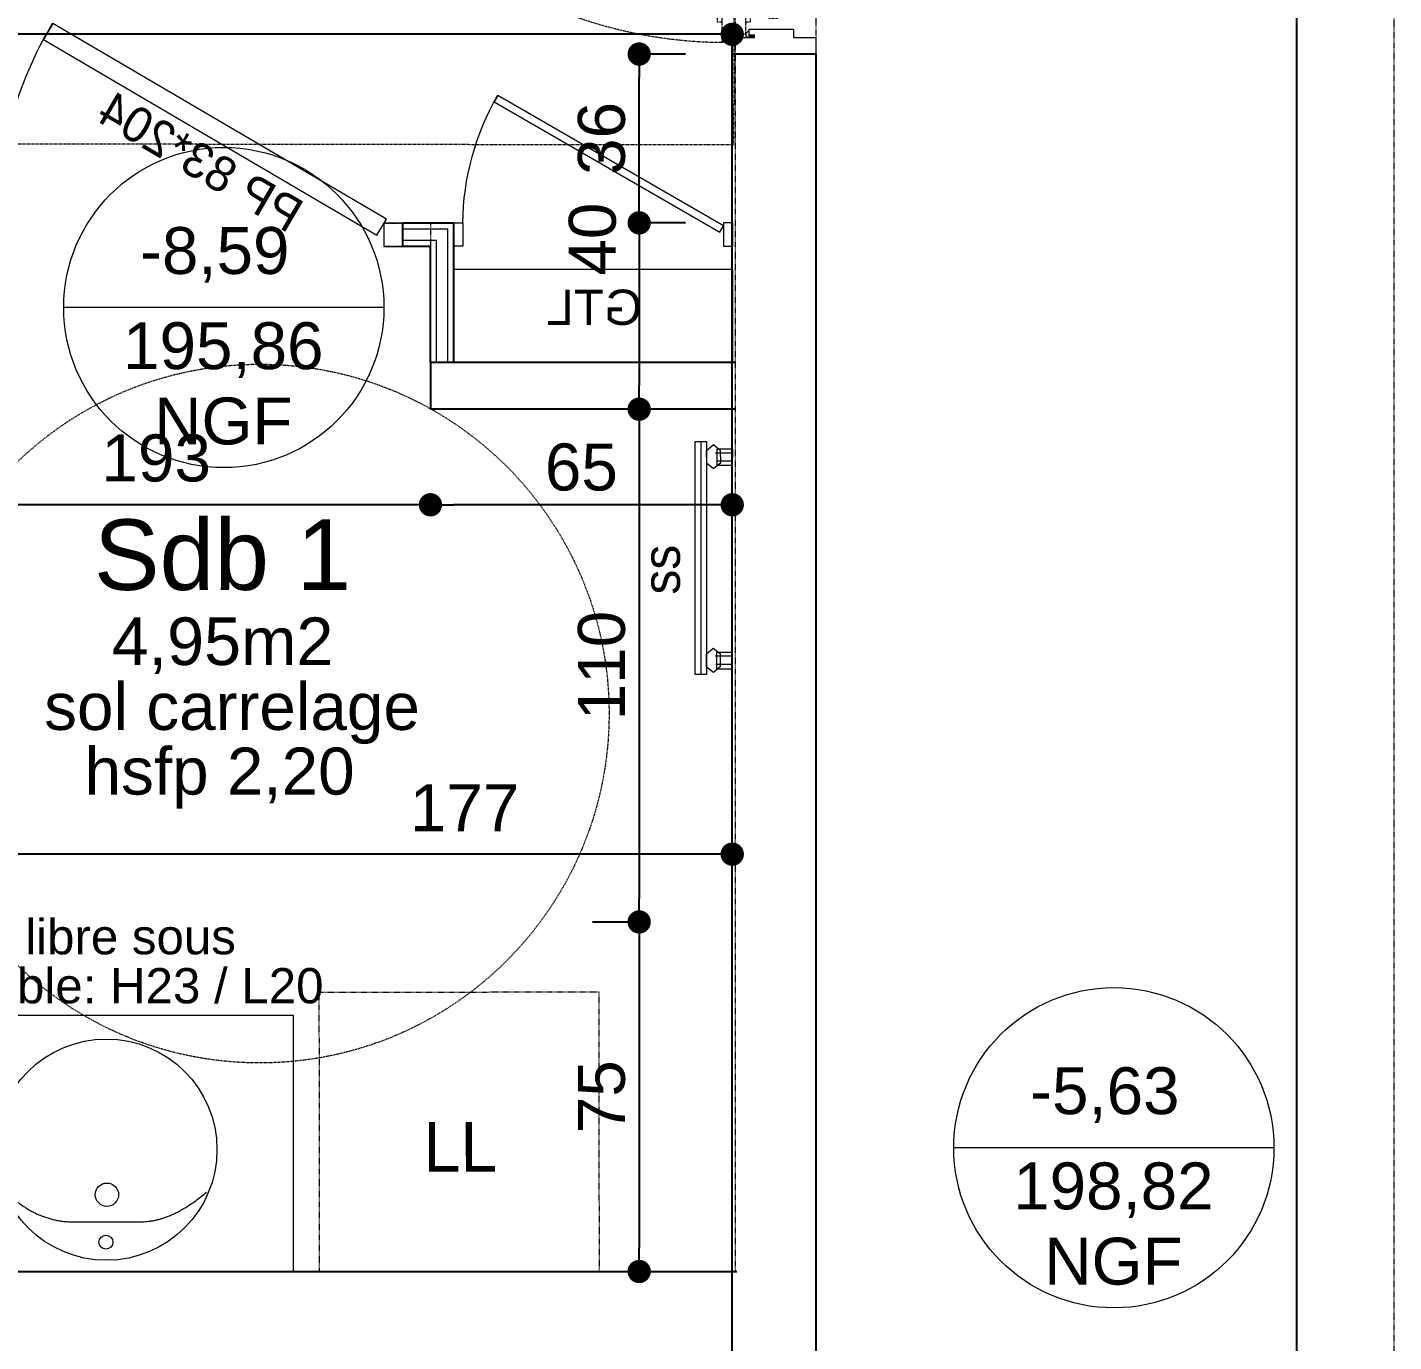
# Model space of a CAD drawing. Header units: centimetres. Extents: x 16433 to 114398, y -50094 to -12305.
# Drawn here: x 31622.6 to 31915.9, y -29327.3 to -29045.1 of the extents above; entities that cross this region are included whole.
import ezdxf

# ---------------------------------------------------------------- set-up
doc = ezdxf.new("R2010")
doc.units = ezdxf.units.CM
doc.header["$LTSCALE"] = 0.5
for name, pattern in [('Style de ligne -1', [0.41664, 0.20828, -0.20836]), ('Style de ligne -16', [0.192476, 0.123031, -0.069444]), ('Style de ligne -5', [0.20828, 0.069425, -0.138855])]:
    doc.linetypes.add(name, pattern=pattern)
doc.layers.get('0').update_dxf_attribs({"linetype": 'CONTINUOUS'})
doc.layers.get('DEFPOINTS').update_dxf_attribs({"linetype": 'CONTINUOUS'})
doc.layers.add('3-BAT C-Niveau -2', color=7, linetype='CONTINUOUS')
doc.styles.add('ARIAL', font='arial.ttf')
doc.styles.add('Futura Book', font='')
doc.styles.add('Geneva', font='')
doc.styles.add('Helvetica', font='')
doc.styles.get("Standard").update_dxf_attribs({"font": 'arial.ttf'})
doc.styles.get('Futura Book').set_extended_font_data('Futura Book')
doc.styles.get('Geneva').set_extended_font_data('Geneva')
doc.styles.get('Helvetica').set_extended_font_data('Helvetica')
doc.dimstyles.new('IS', dxfattribs={"dimtxt": 10.08724, "dimasz": 5.007446, "dimexe": 2, "dimexo": 10, "dimgap": 3, "dimtad": 1, "dimdec": 1, "dimtxsty": 'Helvetica', "dimblk": 'DOT', "dimblk1": 'DOT', "dimblk2": 'DOT', "dimcen": 0, "dimdle": 10, "dimazin": 0, "dimtfac": 0.8, "dimtdec": 1, "dimtix": 1, "dimtmove": 0, "dimatfit": 0, "dimldrblk": 'VW_FILLEDARROW-1', "dimfxl": 10, "dimfxlon": 1, "dimfrac": 2, "dimtolj": 1, "dimarcsym": 0})

# ---------------------------------------------------------------- blocks, each defined once
blk = doc.blocks.new('Groupe-25-1')
at = {"color": 7, "linetype": 'Continuous', "lineweight": 5}
blk.add_line((16809.03, -46144.27), (16796.24, -46076.74), dxfattribs=at)
blk.add_circle((16802.63, -46110.5), 34.37, dxfattribs=at)
at = {"color": 7, "char_height": 10.0689, "rotation": 280.7236, "line_spacing_factor": 0.962448, "style": 'ARIAL'}
for s, insert, width, attachment_point in [('\\pt26.703,53.194,79.786;195,86\\PNGF', (16799.51, -46110.99), 91.6838, 2), ('\\pt8.3773,16.422,24.639,32.855;-8,59', (16816.26, -46089.64), 48.2347, 1)]:
    blk.add_mtext(s, dxfattribs=dict(at, insert=insert, width=width, attachment_point=attachment_point))
blk = doc.blocks.new('xi.gtl')
at = {"color": 7, "linetype": 'Continuous', "lineweight": 5, "flags": 128}
for points in [[(2.8, 22.99), (2.02, 24.35), (50.51, 52.34), (51.28, 50.98)], [(0, 25), (2.02, 25), (2.02, 20), (0, 20)], [(60, 25), (57.98, 25), (57.98, 20), (60, 20)]]:
    blk.add_lwpolyline(points, close=True, dxfattribs=at)
at = {"color": 7, "linetype": 'Continuous', "lineweight": 13, "flags": 128}
blk.add_lwpolyline([(0, 15), (60, 15), (60, -5), (0, -5)], close=True, dxfattribs=at)
at = {"color": 7, "linetype": 'Continuous', "lineweight": 5}
blk.add_arc((2.02, 24.35), 55.99, 0.6678, 30, dxfattribs=at)
at = {"color": 7, "insert": (19.5, 10.66), "char_height": 7.5654, "width": 20.5827, "attachment_point": 1, "line_spacing_factor": 0.834288, "style": 'Helvetica'}
blk.add_mtext('\\pt8.0345,16.069,24.103,32.13,40.165,48.199,56.234,64.268,72.303,80.345;GTL', dxfattribs=at)
at = {"color": 0, "flags": 1}
blk.add_attdef('GTL', (0, -5), '', height=0.018, dxfattribs=at)
blk = doc.blocks.new('Groupe-56-1')
at = {"color": 7, "linetype": 'Style de ligne -1', "lineweight": 13, "flags": 128}
blk.add_lwpolyline([(16614.34, -46228.16), (16603.11, -46169.22), (16662.04, -46157.99), (16673.28, -46216.93)], close=True, dxfattribs=at)
blk = doc.blocks.new('PORTE 83_204 SEMI OUVERTE')
at = {"color": 7, "linetype": 'Continuous', "lineweight": 13, "flags": 128}
for points in [[(-42.01, 3.36), (29.59, 45.36), (31.61, 41.91), (-39.98, -0.09)], [(-45.5, 2.5), (-41.5, 2.5), (-41.5, -2.5), (-45.5, -2.5)], [(41.5, 2.5), (45.5, 2.5), (45.5, -2.5), (41.5, -2.5)]]:
    blk.add_lwpolyline(points, close=True, dxfattribs=at)
at = {"color": 7, "linetype": 'Continuous', "lineweight": 5}
blk.add_arc((-41.5, 2.5), 83.05, 0, 31.0831, dxfattribs=at)
at = {"color": 7, "insert": (-24.83, 6.74), "char_height": 7.55165, "width": 66.7422, "attachment_point": 1, "rotation": 30.3925, "line_spacing_factor": 0.962448, "style": 'Futura Book'}
blk.add_mtext('\\pt10.172,20.344,30.516,40.688,50.86,61.032,71.205,81.407,91.526,101.72,111.92,122.03,132.23,142.42,152.62,162.74,172.93,183.13,193.25,203.44,213.64,223.76;PP 83*204', dxfattribs=at)
blk = doc.blocks.new('Groupe-62-1')
at = {"color": 7, "linetype": 'Continuous', "lineweight": 9}
for p, q in [((16793.42, -46216.47), (16744.29, -46225.77)), ((16790.54, -46223.9), (16789.95, -46220.8)), ((16792.26, -46223.58), (16791.59, -46220.06)), ((16747.69, -46232.02), (16747.03, -46228.57)), ((16749.41, -46231.69), (16748.73, -46228.11))]:
    blk.add_line(p, q, dxfattribs=at)
at = {"color": 7, "linetype": 'Continuous', "lineweight": 9, "flags": 128}
for points in [[(16793.65, -46217.67), (16744.52, -46226.98), (16744.06, -46224.56), (16793.19, -46215.26)], [(16793.21, -46219.26), (16791.64, -46218), (16789.15, -46218.5), (16788.22, -46220.26), (16789.79, -46221.52), (16792.28, -46221.02)], [(16793.12, -46223.42), (16789.61, -46224.08), (16789.01, -46220.89), (16792.52, -46220.23)], [(16745.29, -46228.34), (16746.85, -46229.61), (16749.34, -46229.11), (16750.27, -46227.35), (16748.71, -46226.08), (16746.22, -46226.58)], [(16750.27, -46231.53), (16746.68, -46232.21), (16746.07, -46228.97), (16749.65, -46228.3)]]:
    blk.add_lwpolyline(points, close=True, dxfattribs=at)
at = {"color": 7, "insert": (16764.08, -46209.33), "char_height": 7.9926, "width": 24.9991, "attachment_point": 2, "rotation": 10.6809, "line_spacing_factor": 1.060906, "style": 'Geneva'}
blk.add_mtext('\\pt6.3326,12.668;ss', dxfattribs=at)
blk = doc.blocks.new('Sol carrelage')
at = {"color": 7, "insert": (0, -0.78), "char_height": 10.0872, "width": 104.0427, "attachment_point": 2, "line_spacing_factor": 0.834288, "style": 'Helvetica'}
blk.add_mtext('\\pt41.872,83.623;sol carrelage', dxfattribs=at)
blk = doc.blocks.new('Groupe-63-1')
at = {"color": 7, "linetype": 'Continuous', "lineweight": 18, "flags": 128}
blk.add_lwpolyline([(16602.12, -46163.65), (16587.21, -46085.05), (16641.24, -46074.8), (16656.16, -46153.4)], close=True, dxfattribs=at)
at = {"color": 7, "linetype": 'Continuous', "lineweight": 18}
for centre, major_axis in [((16620.33, -46119.37), (-23.33, -4.43)), ((16600.81, -46122.97), (-0.28, 1.47)), ((16610.85, -46121.28), (-0.47, 2.46))]:
    blk.add_ellipse(centre, major_axis=major_axis, ratio=1, dxfattribs=at)
blk.add_open_spline([(16607.34, -46099.98), (16602.36, -46107.51), (16603.76, -46115.19), (16605.17, -46122.86), (16606.47, -46129.48), (16607.78, -46136.1), (16615.35, -46142.17)], degree=2, knots=[0, 0, 0, 0.333333, 0.333333, 0.666667, 0.666667, 1, 1, 1], dxfattribs=at)
blk = doc.blocks.new('hsfp 2.20')
at = {"color": 7, "insert": (0, -0.78), "char_height": 10.0872, "attachment_point": 2, "line_spacing_factor": 0.834288, "style": 'Helvetica'}
blk.add_mtext('\\pt41.872;hsfp 2,20', dxfattribs=at)
blk = doc.blocks.new('Groupe-65-1')
at = {"color": 7, "linetype": 'Continuous', "lineweight": 25}
for p, q in [((16827.57, -46144.86), (16822.66, -46145.79)), ((16829.61, -46155.63), (16827.57, -46144.86)), ((16823.77, -46151.65), (16822.66, -46145.79)), ((16799.27, -46156.29), (16823.77, -46151.65)), ((16799.27, -46156.29), (16789.45, -46158.15)), ((16811.45, -46220.61), (16799.27, -46156.29)), ((16811.45, -46220.61), (16799.27, -46156.29)), ((16800.2, -46161.2), (16829.61, -46155.63)), ((16801.63, -46222.47), (16789.45, -46158.15)), ((16801.63, -46222.47), (16789.45, -46158.15))]:
    blk.add_line(p, q, dxfattribs=at)
at = {"color": 7, "linetype": 'Continuous', "lineweight": 5}
for p, q in [((16823.77, -46151.65), (16822.66, -46145.79)), ((16825.29, -46152.69), (16823.94, -46145.54)), ((16825.29, -46152.69), (16823.94, -46145.54)), ((16828.09, -46154.6), (16826.3, -46145.1)), ((16828.09, -46154.6), (16826.3, -46145.1)), ((16799.27, -46156.29), (16823.77, -46151.65)), ((16799.51, -46157.57), (16825.29, -46152.69)), ((16799.51, -46157.57), (16825.29, -46152.69)), ((16799.96, -46159.93), (16828.09, -46154.6)), ((16799.96, -46159.93), (16828.09, -46154.6))]:
    blk.add_line(p, q, dxfattribs=at)
at = {"color": 251, "linetype": 'Style de ligne -1', "lineweight": 5, "true_color": 0x616161, "flags": 128}
for points in [[(16787.9, -45962.26), (16625.75, -45992.97), (16641.04, -46073.53), (16587.03, -46083.91), (16619.76, -46256.91), (17116.29, -46162.88), (17089.22, -46019.91), (17170.4, -46004.53), (17157.93, -45938.7), (16801.36, -46006.22), (16810.64, -46055.45), (16805.78, -46056.36)], [(16823.77, -46151.65), (16821.92, -46141.86), (16826.83, -46140.93), (16828.68, -46150.72)]]:
    blk.add_lwpolyline(points, close=True, dxfattribs=at)
at = {"color": 7, "linetype": 'Style de ligne -5', "lineweight": 13, "flags": 128}
blk.add_lwpolyline([(16975.21, -46189.36), (16857.28, -46211.55), (16816.61, -45995.34), (16934.54, -45973.15)], close=True, dxfattribs=at)
at = {"color": 7, "linetype": 'Style de ligne -5', "lineweight": 13}
blk.add_circle((16718.43, -46134.3), 75, dxfattribs=at)
at = {"color": 7, "xscale": -1}
for name, p, rotation in [('PORTE 83_204 SEMI OUVERTE', (16816.66, -46100.61), 280.7070765690822), ('xi.gtl', (16816.27, -46219.18), 280.7235947438259)]:
    blk.add_blockref(name, p, dxfattribs=dict(at, rotation=rotation))
at = {"color": 7}
for name in ['Groupe-63-1', 'Groupe-56-1', 'Groupe-62-1']:
    blk.add_blockref(name, (0, 0), dxfattribs=at)
at = {"color": 7, "rotation": 280.7235947438887}
for name, p in [('Sol carrelage', (16724.55, -46127.09)), ('hsfp 2.20', (16710.42, -46127.05))]:
    blk.add_blockref(name, p, dxfattribs=at)
at = {"color": 7, "insert": (16661.57, -46071.11), "char_height": 7.5654, "width": 119.4617, "attachment_point": 1, "rotation": 280.7236, "line_spacing_factor": 0.834288, "style": 'Helvetica'}
blk.add_mtext('\\pt38.084,75.957,114.24,152.29;Dgt. libre sous \\Pmeuble: H23 / L20', dxfattribs=at)
at = {"color": 7, "attachment_point": 2}
for s, insert, char_height, rotation, line_spacing_factor, style in [('\\pt38.084;Sdb 1\\P{\\H0.6752x;4,95m2}', (16757.89, -46118.7), 15.1309, 280.7236, 0.834288, 'Helvetica'), ('\\pt19.097;LL', (16640.32, -46192.93), 10.657, 280.7663, 1.060906, 'Geneva')]:
    blk.add_mtext(s, dxfattribs=dict(at, insert=insert, char_height=char_height, rotation=rotation, line_spacing_factor=line_spacing_factor, style=style))
blk = doc.blocks.new('PORTES 93_204')
at = {"color": 7, "linetype": 'Continuous', "lineweight": 18}
blk.add_line((10.41, 11.34), (6.87, 14.87), dxfattribs=at)
at = {"color": 7, "linetype": 'Continuous', "lineweight": 5}
blk.add_line((3.44, 8.68), (3.44, 9.56), dxfattribs=at)
at = {"color": 8, "linetype": 'Style de ligne -16', "lineweight": 18, "true_color": 0x808080}
blk.add_line((9.01, 6.14), (9.01, 11.14), dxfattribs=at)
at = {"color": 7, "linetype": 'Continuous', "lineweight": 13, "flags": 128}
for points in [[(3.82, 11.82), (4.88, 10.76), (6.14, 12.01), (8.61, 9.54), (73.71, 74.64), (71.24, 77.12), (72.5, 78.38), (71.44, 79.44)], [(2.24, -8.95), (2.24, 9.05), (5.8, 9.05), (5.8, 4.24), (6.3, 4.24), (6.3, 5.35), (7.6, 5.35), (7.6, -4.15), (5.8, -4.15), (5.8, -8.95)], [(102.76, 9.05), (99.2, 9.05), (99.2, 4.24), (98.7, 4.24), (98.7, 5.35), (97.4, 5.35), (97.4, -4.15), (99.2, -4.15), (99.2, -8.95), (102.76, -8.95)]]:
    blk.add_lwpolyline(points, close=True, dxfattribs=at)
at = {"color": 7, "linetype": 'Continuous', "lineweight": 18, "flags": 128}
for points in [[(62.4, 80.3), (63.81, 78.88), (55.33, 70.4), (53.91, 71.81)], [(63.64, 78.71), (66.4, 75.94), (65.34, 74.88), (62.58, 77.65)], [(67.54, 77.07), (68.3, 76.3), (64.98, 72.98), (64.21, 73.75)], [(69.29, 68.68), (68.52, 69.44), (71.84, 72.77), (72.61, 72)], [(73.18, 67.04), (70.42, 69.81), (71.48, 70.87), (74.24, 68.1)], [(71.24, 62.27), (69.82, 63.68), (74.77, 68.63), (76.19, 67.22)], [(6.62, 11.53), (7.29, 12.2), (8.6, 10.88), (7.94, 10.22)], [(5.88, 4.34), (5.88, 5.84), (6.02, 5.98), (6.7, 5.98), (7.12, 5.56), (7.12, 5.44), (6.2, 5.44), (6.2, 4.34)], [(99.12, 4.34), (99.12, 5.84), (98.98, 5.98), (98.3, 5.98), (97.88, 5.56), (97.88, 5.44), (98.8, 5.44), (98.8, 4.34)]]:
    blk.add_lwpolyline(points, close=True, dxfattribs=at)
at = {"color": 8, "linetype": 'Style de ligne -16', "lineweight": 18, "true_color": 0x808080, "flags": 128}
for points in [[(82.53, 16.14), (82.53, 18.14), (94.53, 18.14), (94.53, 16.14)], [(92.78, 12.23), (92.78, 16.14), (94.28, 16.14), (94.28, 12.23)], [(91.18, 11.14), (91.18, 12.23), (95.88, 12.23), (95.88, 11.14)], [(4.69, 11.14), (4.69, 9.64), (6.47, 9.64), (6.47, 6.14), (98.53, 6.14), (98.53, 9.64), (100.31, 9.64), (100.31, 11.14)], [(6.47, 8.96), (7.41, 8.96), (7.41, 7.1), (6.47, 7.1)], [(91.18, 5.05), (91.18, 6.14), (95.88, 6.14), (95.88, 5.05)], [(92.78, 1.14), (92.78, 5.05), (94.28, 5.05), (94.28, 1.14)], [(88.03, -0.86), (88.03, 1.14), (95.03, 1.14), (95.03, -0.86)]]:
    blk.add_lwpolyline(points, close=True, dxfattribs=at)
at = {"color": 7, "linetype": 'Continuous', "lineweight": 5, "flags": 128}
for points in [[(2.73, 9.05), (4.75, 9.05), (4.75, 8.68), (2.73, 8.68)], [(2.87, 8.68), (3.44, 8.68), (3.44, 6.99), (2.87, 6.99)], [(3.44, 8.68), (4.01, 8.68), (4.01, 6.99), (3.44, 6.99)]]:
    blk.add_lwpolyline(points, close=True, dxfattribs=at)
for points in [[(3.07, 9.05), (3.07, 9.85, 0.143165), (3.44, 9.74, 0.143165), (3.81, 9.85), (3.81, 9.05)], [(4.58, 11.05), (4.11, 10.58, 0.143165), (3.92, 10.92, 0.143165), (3.58, 11.1), (4.06, 11.58)], [(4.69, 10.06), (4.02, 10.06, 0.143165), (4.13, 10.43, 0.143165), (4.02, 10.8), (4.69, 10.8)]]:
    blk.add_lwpolyline(points, format="xyb", close=True, dxfattribs=at)
at = {"color": 8, "linetype": 'Style de ligne -16', "lineweight": 18, "true_color": 0x808080, "flags": 128}
blk.add_lwpolyline([(6.19, 9.08), (5.61, 9.26), (4.75, 9.26), (4.75, 9.54), (5.55, 9.54), (6.23, 9.2), (6.19, 9.08)], dxfattribs=at)
at = {"color": 7, "linetype": 'Continuous', "lineweight": 18, "flags": 128}
blk.add_lwpolyline([(6.34, 11.42), (5.8, 11.14), (5.19, 10.53), (4.99, 10.73), (5.56, 11.3), (6.28, 11.53), (6.34, 11.42)], dxfattribs=at)
at = {"color": 7, "linetype": 'Continuous', "lineweight": 5}
for radius in [0.689, 0.429]:
    blk.add_circle((3.44, 10.43), radius, dxfattribs=at)
at = {"color": 8, "linetype": 'Style de ligne -16', "lineweight": 18, "true_color": 0x808080}
blk.add_arc((3.44, 10.43), 96.88, 0.4199, 44.5328, dxfattribs=at)
at = {"color": 7, "insert": (23.88, 22.06), "char_height": 7.5516, "width": 66.7422, "attachment_point": 1, "rotation": 45, "line_spacing_factor": 0.962448, "style": 'Futura Book'}
blk.add_mtext('\\pt26.348,53.073;PP 93*204\\PPF 1/4h\\P', dxfattribs=at)
blk = doc.blocks.new('Groupe-96-1')
at = {"color": 7, "linetype": 'Continuous', "lineweight": 5}
blk.add_line((16667.38, -46365.58), (16654.59, -46298.05), dxfattribs=at)
blk.add_circle((16660.98, -46331.81), 34.37, dxfattribs=at)
at = {"color": 7, "char_height": 10.0689, "rotation": 280.7236, "line_spacing_factor": 0.962448, "style": 'ARIAL'}
for s, insert, width, attachment_point in [('\\pt26.703,53.264,79.886;198,82\\PNGF', (16657.86, -46332.3), 91.6838, 2), ('\\pt8.3773,17.308,25.706,34.274,42.692;-5,63', (16674.61, -46310.95), 48.7141, 1)]:
    blk.add_mtext(s, dxfattribs=dict(at, insert=insert, width=width, attachment_point=attachment_point))
blk = doc.blocks.new('_DOT')
at = {"color": 0, "linetype": 'ByBlock', "lineweight": -2}
blk.add_line((-0.5, 0), (-1, 0), dxfattribs=at)
at = {"color": 0, "linetype": 'ByBlock', "const_width": 0.5}
blk.add_lwpolyline([(-0.25, 0, 1), (0.25, 0, 1)], format="xyb", close=True, dxfattribs=at)
blk = doc.blocks.new('*D2441')
at = {"layer": '3-BAT C-Niveau -2', "color": 0, "linetype": 'Continuous', "lineweight": -2, "transparency": 16777216}
blk.add_line((31895.04, -28809.16), (31895.04, -30245.77), dxfattribs=at)
at = {"layer": 'DEFPOINTS', "color": 0, "linetype": 'Continuous', "transparency": 16777216}
for p in [(31865.22, -28804.15), (31895.04, -30250.78), (31915.94, -30250.78)]:
    blk.add_point(p, dxfattribs=at)
at = {"layer": '3-BAT C-Niveau -2', "color": 0, "linetype": 'Continuous', "lineweight": -2, "transparency": 16777216, "xscale": 5.007446289062499, "yscale": 5.007446289062499, "zscale": 5.007446289062499}
for p, rotation in [((31895.04, -28804.15), 90), ((31895.04, -30250.78), 270)]:
    blk.add_blockref('_DOT', p, dxfattribs=dict(at, rotation=rotation))
at = {"layer": '3-BAT C-Niveau -2', "color": 0, "linetype": 'Continuous', "lineweight": 5, "transparency": 16777216, "insert": (31885.05, -29657.74), "char_height": 10.087, "attachment_point": 5, "rotation": 90, "style": 'Helvetica'}
blk.add_mtext('\\A1;1447', dxfattribs=at)
blk = doc.blocks.new('VW_FILLEDARROW-1')
at = {"color": 0, "linetype": 'Continuous', "lineweight": 5, "flags": 128}
blk.add_lwpolyline([(-1.997, 0.535), (0, 0), (-1.997, -0.535)], close=True, dxfattribs=at)
blk = doc.blocks.new('*D2489')
at = {"layer": '3-BAT C-Niveau -2', "color": 0, "linetype": 'Continuous', "lineweight": -2, "transparency": 16777216}
blk.add_line((31768.92, -29222.64), (31602.33, -29222.64), dxfattribs=at)
at = {"layer": 'DEFPOINTS', "color": 0, "linetype": 'Continuous', "transparency": 16777216}
for p in [(31597.32, -29173.73), (31597.32, -29222.64), (31773.92, -29230.14)]:
    blk.add_point(p, dxfattribs=at)
at = {"layer": '3-BAT C-Niveau -2', "color": 0, "linetype": 'Continuous', "lineweight": -2, "transparency": 16777216, "xscale": 5.007446289062499, "yscale": 5.007446289062499, "zscale": 5.007446289062499, "rotation": 180}
blk.add_blockref('_DOT', (31597.32, -29222.64), dxfattribs=at)
at = {"layer": '3-BAT C-Niveau -2', "color": 0, "linetype": 'Continuous', "lineweight": -2, "transparency": 16777216, "xscale": 5.007446289062499, "yscale": 5.007446289062499, "zscale": 5.007446289062499}
blk.add_blockref('_DOT', (31773.92, -29222.64), dxfattribs=at)
at = {"layer": '3-BAT C-Niveau -2', "color": 0, "linetype": 'Continuous', "lineweight": 5, "transparency": 16777216, "insert": (31716.46, -29212.66), "char_height": 10.087, "attachment_point": 5, "style": 'Helvetica'}
blk.add_mtext('\\A1;177', dxfattribs=at)
blk = doc.blocks.new('*D2492')
at = {"layer": '3-BAT C-Niveau -2', "color": 0, "linetype": 'Continuous', "lineweight": -2, "transparency": 16777216}
blk.add_line((31704.12, -29147.64), (31521.38, -29147.64), dxfattribs=at)
at = {"layer": 'DEFPOINTS', "color": 0, "linetype": 'Continuous', "transparency": 16777216}
for p in [(31709.13, -29127.12), (31516.37, -29139.94), (31516.37, -29147.64)]:
    blk.add_point(p, dxfattribs=at)
at = {"layer": '3-BAT C-Niveau -2', "color": 0, "linetype": 'Continuous', "lineweight": -2, "transparency": 16777216, "xscale": 5.007446289062499, "yscale": 5.007446289062499, "zscale": 5.007446289062499, "rotation": 180}
blk.add_blockref('_DOT', (31516.37, -29147.64), dxfattribs=at)
at = {"layer": '3-BAT C-Niveau -2', "color": 0, "linetype": 'Continuous', "lineweight": -2, "transparency": 16777216, "xscale": 5.007446289062499, "yscale": 5.007446289062499, "zscale": 5.007446289062499}
blk.add_blockref('_DOT', (31709.13, -29147.64), dxfattribs=at)
at = {"layer": '3-BAT C-Niveau -2', "color": 0, "linetype": 'Continuous', "lineweight": 5, "transparency": 16777216, "insert": (31650.25, -29137.66), "char_height": 10.087, "attachment_point": 5, "style": 'Helvetica'}
blk.add_mtext('\\A1;193', dxfattribs=at)
blk = doc.blocks.new('*D2493')
at = {"layer": '3-BAT C-Niveau -2', "color": 0, "linetype": 'Continuous', "lineweight": -2, "transparency": 16777216}
blk.add_line((31768.92, -29147.64), (31714.13, -29147.64), dxfattribs=at)
at = {"layer": 'DEFPOINTS', "color": 0, "linetype": 'Continuous', "transparency": 16777216}
for p in [(31709.13, -29127.12), (31773.92, -29131.14), (31709.13, -29147.64)]:
    blk.add_point(p, dxfattribs=at)
at = {"layer": '3-BAT C-Niveau -2', "color": 0, "linetype": 'Continuous', "lineweight": -2, "transparency": 16777216, "xscale": 5.007446289062499, "yscale": 5.007446289062499, "zscale": 5.007446289062499, "rotation": 180}
blk.add_blockref('_DOT', (31709.13, -29147.64), dxfattribs=at)
at = {"layer": '3-BAT C-Niveau -2', "color": 0, "linetype": 'Continuous', "lineweight": -2, "transparency": 16777216, "xscale": 5.007446289062499, "yscale": 5.007446289062499, "zscale": 5.007446289062499}
blk.add_blockref('_DOT', (31773.92, -29147.64), dxfattribs=at)
at = {"layer": '3-BAT C-Niveau -2', "color": 0, "linetype": 'Continuous', "lineweight": 5, "transparency": 16777216, "insert": (31741.53, -29139.6), "char_height": 10.087, "attachment_point": 5, "style": 'Helvetica'}
blk.add_mtext('\\A1;65', dxfattribs=at)
blk = doc.blocks.new('*D2546')
at = {"layer": '3-BAT C-Niveau -2', "color": 0, "linetype": 'Continuous', "lineweight": -2, "transparency": 16777216}
for p, q in [((31743.94, -29237.19), (31755.94, -29237.19)), ((31753.94, -29242.2), (31753.94, -29307.21)), ((31743.94, -29312.22), (31755.94, -29312.22))]:
    blk.add_line(p, q, dxfattribs=at)
at = {"layer": 'DEFPOINTS', "color": 0, "linetype": 'Continuous', "transparency": 16777216}
for p in [(31709.04, -29237.19), (31709.04, -29312.22), (31753.94, -29312.22)]:
    blk.add_point(p, dxfattribs=at)
at = {"layer": '3-BAT C-Niveau -2', "color": 0, "linetype": 'Continuous', "lineweight": -2, "transparency": 16777216, "xscale": 5.007446289062499, "yscale": 5.007446289062499, "zscale": 5.007446289062499}
for p, rotation in [((31753.94, -29237.19), 90), ((31753.94, -29312.22), 270)]:
    blk.add_blockref('_DOT', p, dxfattribs=dict(at, rotation=rotation))
at = {"layer": '3-BAT C-Niveau -2', "color": 0, "linetype": 'Continuous', "lineweight": 5, "transparency": 16777216, "insert": (31745.9, -29274.71), "char_height": 10.087, "attachment_point": 5, "rotation": 90, "style": 'Helvetica'}
blk.add_mtext('\\A1;75', dxfattribs=at)
blk = doc.blocks.new('*D2547')
at = {"layer": '3-BAT C-Niveau -2', "color": 0, "linetype": 'Continuous', "lineweight": -2, "transparency": 16777216}
for p, q in [((31753.94, -29127.12), (31751.94, -29127.12)), ((31753.94, -29132.13), (31753.94, -29232.18)), ((31743.94, -29237.19), (31755.94, -29237.19))]:
    blk.add_line(p, q, dxfattribs=at)
at = {"layer": 'DEFPOINTS', "color": 0, "linetype": 'Continuous', "transparency": 16777216}
for p in [(31758.22, -29127.12), (31709.04, -29237.19), (31753.94, -29237.19)]:
    blk.add_point(p, dxfattribs=at)
at = {"layer": '3-BAT C-Niveau -2', "color": 0, "linetype": 'Continuous', "lineweight": -2, "transparency": 16777216, "xscale": 5.007446289062499, "yscale": 5.007446289062499, "zscale": 5.007446289062499}
for p, rotation in [((31753.94, -29127.12), 90), ((31753.94, -29237.19), 270)]:
    blk.add_blockref('_DOT', p, dxfattribs=dict(at, rotation=rotation))
at = {"layer": '3-BAT C-Niveau -2', "color": 0, "linetype": 'Continuous', "lineweight": 5, "transparency": 16777216, "insert": (31745.9, -29182.16), "char_height": 10.087, "attachment_point": 5, "rotation": 90, "style": 'Helvetica'}
blk.add_mtext('\\A1;110', dxfattribs=at)
blk = doc.blocks.new('*D2548')
at = {"layer": '3-BAT C-Niveau -2', "color": 0, "linetype": 'Continuous', "lineweight": -2, "transparency": 16777216}
for p, q in [((31753.94, -29087.12), (31751.94, -29087.12)), ((31753.94, -29092.13), (31753.94, -29122.11)), ((31753.94, -29127.12), (31751.94, -29127.12))]:
    blk.add_line(p, q, dxfattribs=at)
at = {"layer": 'DEFPOINTS', "color": 0, "linetype": 'Continuous', "transparency": 16777216}
for p in [(31758.23, -29087.12), (31753.94, -29127.12), (31758.22, -29127.12)]:
    blk.add_point(p, dxfattribs=at)
at = {"layer": '3-BAT C-Niveau -2', "color": 0, "linetype": 'Continuous', "lineweight": -2, "transparency": 16777216, "xscale": 5.007446289062499, "yscale": 5.007446289062499, "zscale": 5.007446289062499}
for p, rotation in [((31753.94, -29087.12), 90), ((31753.94, -29127.12), 270)]:
    blk.add_blockref('_DOT', p, dxfattribs=dict(at, rotation=rotation))
at = {"layer": '3-BAT C-Niveau -2', "color": 0, "linetype": 'Continuous', "lineweight": 5, "transparency": 16777216, "insert": (31743.95, -29090.62), "char_height": 10.087, "attachment_point": 5, "rotation": 90, "style": 'Helvetica'}
blk.add_mtext('\\A1;40', dxfattribs=at)
blk = doc.blocks.new('*D2575')
at = {"layer": '3-BAT C-Niveau -2', "color": 0, "linetype": 'Continuous', "lineweight": -2, "transparency": 16777216}
for p, q in [((31562.07, -29036.65), (31562.07, -29048.65)), ((31773.92, -29055.74), (31773.92, -29044.65)), ((31768.92, -29046.65), (31567.08, -29046.65))]:
    blk.add_line(p, q, dxfattribs=at)
at = {"layer": 'DEFPOINTS', "color": 0, "linetype": 'Continuous', "transparency": 16777216}
for p in [(31562.07, -28943.43), (31562.07, -29046.65), (31773.92, -29065.74)]:
    blk.add_point(p, dxfattribs=at)
at = {"layer": '3-BAT C-Niveau -2', "color": 0, "linetype": 'Continuous', "lineweight": -2, "transparency": 16777216, "xscale": 5.007446289062499, "yscale": 5.007446289062499, "zscale": 5.007446289062499, "rotation": 180}
blk.add_blockref('_DOT', (31562.07, -29046.65), dxfattribs=at)
at = {"layer": '3-BAT C-Niveau -2', "color": 0, "linetype": 'Continuous', "lineweight": -2, "transparency": 16777216, "xscale": 5.007446289062499, "yscale": 5.007446289062499, "zscale": 5.007446289062499}
blk.add_blockref('_DOT', (31773.92, -29046.65), dxfattribs=at)
at = {"layer": '3-BAT C-Niveau -2', "color": 0, "linetype": 'Continuous', "lineweight": 5, "transparency": 16777216, "insert": (31664.21, -29036.67), "char_height": 10.087, "attachment_point": 5, "style": 'Helvetica'}
blk.add_mtext('\\A1;212', dxfattribs=at)
blk = doc.blocks.new('*D2240')
at = {"layer": '3-BAT C-Niveau -2', "color": 0, "linetype": 'Continuous', "lineweight": -2, "transparency": 16777216}
for p, q in [((31763.92, -29050.88), (31751.94, -29050.88)), ((31753.94, -29082.11), (31753.94, -29055.89)), ((31763.92, -29087.12), (31751.94, -29087.12))]:
    blk.add_line(p, q, dxfattribs=at)
at = {"layer": 'DEFPOINTS', "color": 0, "linetype": 'Continuous', "transparency": 16777216}
for p in [(31753.94, -29050.88), (31773.92, -29050.88), (31773.92, -29087.12)]:
    blk.add_point(p, dxfattribs=at)
at = {"layer": '3-BAT C-Niveau -2', "color": 0, "linetype": 'Continuous', "lineweight": -2, "transparency": 16777216, "xscale": 5.007446289062499, "yscale": 5.007446289062499, "zscale": 5.007446289062499}
for p, rotation in [((31753.94, -29050.88), 90), ((31753.94, -29087.12), 270)]:
    blk.add_blockref('_DOT', p, dxfattribs=dict(at, rotation=rotation))
at = {"layer": '3-BAT C-Niveau -2', "color": 0, "linetype": 'Continuous', "lineweight": 5, "transparency": 16777216, "insert": (31745.9, -29069), "char_height": 10.087, "attachment_point": 5, "rotation": 90, "style": 'Helvetica'}
blk.add_mtext('\\A1;36', dxfattribs=at)

msp = doc.modelspace()

# ---------------------------------------------------------------- linework, layer by layer
at = {"layer": '3-BAT C-Niveau -2', "color": 7, "linetype": 'Continuous', "lineweight": 25}
for p, q in [((31773.924, -29793.772), (31773.924, -29050.882)), ((31791.924, -29050.882), (31773.924, -29050.882)), ((31773.924, -29216.492), (31773.924, -29050.882)), ((31791.924, -29793.772), (31791.924, -29050.882)), ((31791.924, -29793.772), (31791.924, -29050.882)), ((31773.924, -29307.217), (31773.924, -29234.492)), ((31330.428, -29312.22), (31774.925, -29312.22)), ((31330.428, -29312.22), (31774.925, -29312.22))]:
    msp.add_line(p, q, dxfattribs=at)
at = {"layer": '3-BAT C-Niveau -2', "color": 251, "linetype": 'Style de ligne -1', "lineweight": 5, "true_color": 0x616161, "flags": 128}
msp.add_lwpolyline([(31791.934, -30997.435), (31791.924, -28804.155), (31915.928, -28804.155), (31915.941, -31094.236)], dxfattribs=at)

# ---------------------------------------------------------------- block references
at = {"layer": '3-BAT C-Niveau -2', "color": 7, "rotation": 79.27640525614329}
for name in ['Groupe-65-1', 'Groupe-25-1', 'Groupe-96-1']:
    msp.add_blockref(name, (-16766.963, -37034.655), dxfattribs=at)
at = {"layer": '3-BAT C-Niveau -2', "color": 7, "xscale": -1, "rotation": 90.00000000002014}
msp.add_blockref('PORTES 93_204', (31782.924, -28948.119), dxfattribs=at)

# ---------------------------------------------------------------- dimensions: what is measured, and where the dimension line sits
at = {"layer": '3-BAT C-Niveau -2', "color": 7, "linetype": 'Continuous', "lineweight": 5}
for base, p1, p2, override, picture, middle in [((31895.037, -30250.781), (31865.225, -28804.155), (31915.937, -30250.781), {"dimtxt": 10.08724, "dimdec": 0, "dimpost": '<>', "dimtxsty": 'Helvetica', "dimse1": 1, "dimse2": 1, "dimtmove": 2}, '*D2441', (31885.052, -29657.735)), ((31753.939, -29127.121), (31758.225, -29087.121), (31758.224, -29127.121), {"dimtxt": 10.08724, "dimdec": 0, "dimpost": '<>', "dimtxsty": 'Helvetica', "dimtmove": 2}, '*D2548', (31743.954, -29090.62))]:
    dim = msp.add_linear_dim(base=base, p1=p1, p2=p2, angle=90, dimstyle='IS', override=override, dxfattribs=at)
    dim.commit()
    dim.dimension.update_dxf_attribs({"geometry": picture, "text_midpoint": middle, "dimtype": 160})
for base, p1, p2, override, picture, middle in [((31562.07, -29046.655), (31773.924, -29065.742), (31562.07, -28943.428), {"dimtxt": 10.08724, "dimdec": 0, "dimpost": '<>', "dimtxsty": 'Helvetica', "dimtmove": 2}, '*D2575', (31664.21, -29036.67)), ((31516.369, -29147.645), (31709.127, -29127.121), (31516.369, -29139.945), {"dimtxt": 10.08724, "dimdec": 0, "dimpost": '<>', "dimtxsty": 'Helvetica', "dimse1": 1, "dimse2": 1, "dimtmove": 2}, '*D2492', (31650.248, -29137.66)), ((31597.325, -29222.645), (31773.924, -29230.145), (31597.325, -29173.73), {"dimtxt": 10.08724, "dimdec": 0, "dimpost": '<>', "dimtxsty": 'Helvetica', "dimse1": 1, "dimse2": 1, "dimtmove": 2}, '*D2489', (31716.458, -29212.66))]:
    dim = msp.add_linear_dim(base=base, p1=p1, p2=p2, dimstyle='IS', override=override, dxfattribs=at)
    dim.commit()
    dim.dimension.update_dxf_attribs({"geometry": picture, "text_midpoint": middle, "dimtype": 160})
for base, p1, p2, picture, middle in [((31753.939, -29050.882), (31773.924, -29087.121), (31773.924, -29050.882), '*D2240', (31745.895, -29069.002)), ((31753.939, -29237.19), (31758.224, -29127.121), (31709.037, -29237.19), '*D2547', (31745.895, -29182.156)), ((31753.939, -29312.22), (31709.037, -29237.19), (31709.037, -29312.22), '*D2546', (31745.895, -29274.705))]:
    dim = msp.add_linear_dim(base=base, p1=p1, p2=p2, angle=90, dimstyle='IS', override={"dimtxt": 10.08724, "dimdec": 0, "dimpost": '<>', "dimtxsty": 'Helvetica', "dimtmove": 2}, dxfattribs=at)
    dim.commit()
    dim.dimension.update_dxf_attribs({"geometry": picture, "text_midpoint": middle})
dim = msp.add_linear_dim(base=(31709.127, -29147.645), p1=(31773.924, -29131.145), p2=(31709.127, -29127.121), dimstyle='IS', override={"dimtxt": 10.08724, "dimdec": 0, "dimpost": '<>', "dimtxsty": 'Helvetica', "dimse1": 1, "dimse2": 1, "dimtmove": 2}, dxfattribs=at)
dim.commit()
dim.dimension.update_dxf_attribs({"geometry": '*D2493', "text_midpoint": (31741.526, -29139.601)})

doc.saveas('drawing.dxf')
